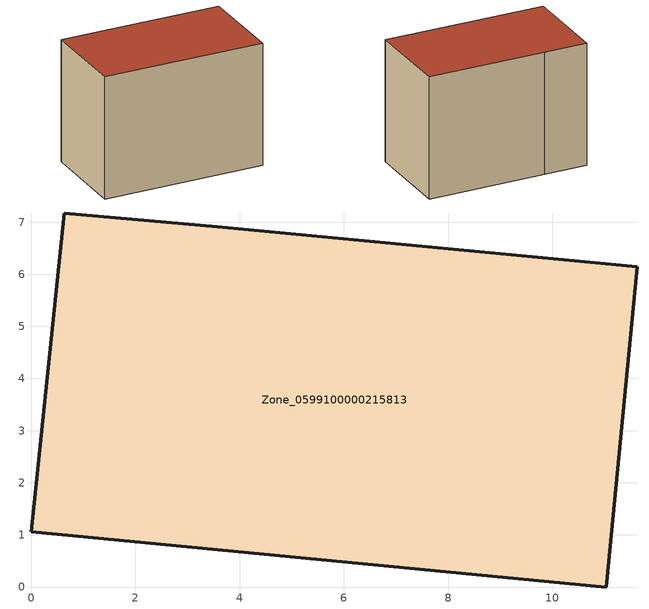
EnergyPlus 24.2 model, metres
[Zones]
Zone_0599100000215813
 floor ground (C_G): 11.03,0 0,1.06 0.63,7.17 3.57,6.91 11.63,6.14 z0
 wall outside (C_F): 0,1.06 11.03,0 11.63,6.14 3.57,6.91 0.63,7.17 0,1.06 z0:8.46
 roof outside (C_R): 11.03,0 11.63,6.14 3.57,6.91 0.63,7.17 0,1.06 z8.46
[BUILDING]
Pand.0599100000215813: North Axis=0; Terrain=City; Loads Convergence Tolerance Value=0.04; Temperature Convergence Tolerance Value=0.4; Solar Distribution=FullExterior; Maximum Number of Warmup Days=25; Minimum Number of Warmup Days=1
[Site:Location]
Rotterdam.The.Hague.AP_ZH_NLD Design_Conditions: Latitude=51.96; Longitude=4.45; Time Zone=1; Elevation=-4.5
[SITE:GROUNDTEMPERATURE:BUILDINGSURFACE]
18, 18, 18, 18, 18, 18, 18, 18, 18, 18, 18, 18
[MATERIAL] Thermal Absorptance=0.9; Solar Absorptance=0.7; Visible Absorptance=0.7
Name | Roughness | Thickness | Conductivity | Density | Specific Heat
G.TI.1946-1964 | MediumSmooth | 0.15 | 1 | 540 | 1210
F.TI.1946-1964 | Rough | 0.3 | 0.857143 | 1920 | 840
R.TI.1946-1964 | MediumRough | 0.2 | 0.277778 | 1500 | 1000
[CONSTRUCTION]
C_G: G.TI.1946-1964
C_F: F.TI.1946-1964
C_R: R.TI.1946-1964
[ZONE]
Zone_0599100000215813: Type=1; Multiplier=1; Ceiling Height=Autocalculate; Volume=Autocalculate; Floor Area=autocalculate; Part of Total Floor Area=Yes
[ZONEINFILTRATION:DESIGNFLOWRATE]
Infil_Zone_0599100000215813: Zone or ZoneList or Space or SpaceList=Zone_0599100000215813; Schedule=AlwaysOn; Design Flow Rate Calculation Method=Flow/Area; Flow Rate per Floor Area=0.003; Constant Term Coefficient=1; Temperature Term Coefficient=0; Velocity Term Coefficient=0; Velocity Squared Term Coefficient=0
[HVACTEMPLATE:ZONE:IDEALLOADSAIRSYSTEM]
Zone_0599100000215813: Maximum Heating Supply Air Temperature=50; Minimum Cooling Supply Air Temperature=13; Maximum Heating Supply Air Humidity Ratio=0.0156; Minimum Cooling Supply Air Humidity Ratio=0.0077; Heating Limit=NoLimit; Cooling Limit=NoLimit; Dehumidification Control Type=ConstantSensibleHeatRatio; Cooling Sensible Heat Ratio=0.7; Dehumidification Setpoint=60; Humidification Control Type=None; Humidification Setpoint=30; Outdoor Air Method=None; Outdoor Air Flow Rate per Person=0.00944; Outdoor Air Flow Rate per Zone Floor Area=0; Outdoor Air Flow Rate per Zone=0; Demand Controlled Ventilation Type=None; Outdoor Air Economizer Type=NoEconomizer; Heat Recovery Type=None; Sensible Heat Recovery Effectiveness=0.7; Latent Heat Recovery Effectiveness=0.65
[ZONECONTROL:THERMOSTAT]
ThermostatControl_Zone_0599100000215813: Zone or ZoneList=Zone_0599100000215813; Control Type Schedule=DualSetpointControlType; Control 1=Thermostat_Zone_0599100000215813; Temperature Difference Between Cutout And Setpoint=0
[THERMOSTATSETPOINT:DUALSETPOINT]
Thermostat_Zone_0599100000215813: Heating Setpoint Temperature Schedule=HeatingSetpoint_Zone_0599100000215813; Cooling Setpoint Temperature Schedule=CoolingSetpoint_Zone_0599100000215813
[SCHEDULE:COMPACT]
HeatingSetpoint_Zone_0599100000215813: Through: 12/31, For: AllDays, Until: 24:00, 21
CoolingSetpoint_Zone_0599100000215813: Through: 12/31, For: AllDays, Until: 24:00, 24
DualSetpointControlType: Through: 12/31, For: AllDays, Until: 24:00, 4
AlwaysOn: Through: 12/31, For: AllDays, Until: 24:00, 1
